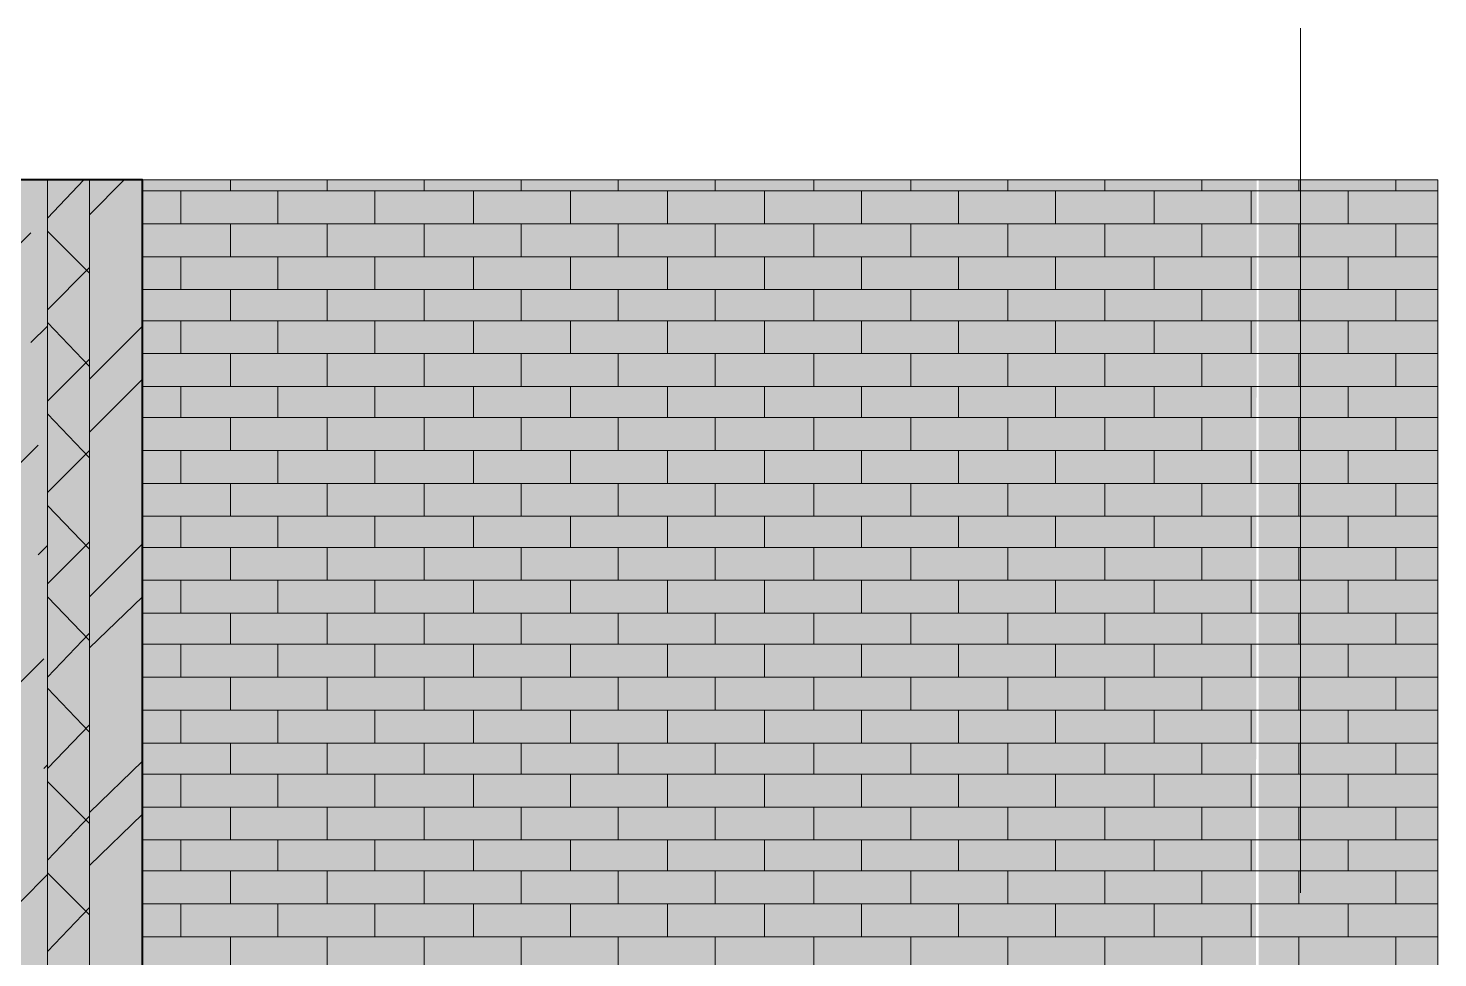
# Model space of a CAD drawing. Header units: millimetres. Extents: x -6983 to 114033, y -5968 to 36007.
# Drawn here: x 86035 to 89297, y 10304 to 12457 of the extents above; entities that cross this region are included whole.
import ezdxf

# ---------------------------------------------------------------- set-up
doc = ezdxf.new("R2010")
doc.units = ezdxf.units.MM
doc.layers.add('PDF _Геометрия', color=7, linetype='Continuous')
doc.layers.add('PDF _Сплошная заливка', color=7, linetype='Continuous', true_color=0xffffff)

msp = doc.modelspace()

# ---------------------------------------------------------------- hatches: boundary and pattern name
at = {"layer": 'PDF _Сплошная заливка', "transparency": 33554559}
h = msp.add_hatch(color=256, dxfattribs=at)
h.paths.add_polyline_path([(85880.3, 9002.4), (86079.3, 9002.4), (86079.3, 12105.4), (85880.3, 12105.4)])
h.paths.add_polyline_path([(86079.3, 7503.8), (85880.3, 7503.8), (85880.3, 6534.3), (86079.3, 6534.3)])
h = msp.add_hatch(color=256, dxfattribs=at)
h.paths.add_polyline_path([(86079.3, 9002.4), (86176.6, 9002.4), (86176.6, 12105.4), (86079.3, 12105.4)])
h.paths.add_polyline_path([(86176.6, 7503.8), (86079.3, 7503.8), (86079.3, 6631.7), (86176.6, 6631.7)])
h = msp.add_hatch(color=256, dxfattribs=at)
h.paths.add_polyline_path([(86176.6, 9002.4), (86299.4, 9002.4), (86299.4, 12105.4), (86176.6, 12105.4)])
h.paths.add_polyline_path([(86299.4, 7503.8), (86176.6, 7503.8), (86176.6, 6631.7), (86299.4, 6631.7)])
for points in [[(88873.2, 7436), (88877.5, 12105.4), (86299.4, 12105.4), (86299.4, 6873), (88864.8, 6877.2), (88869, 7182), (88856.3, 7194.7), (88847.8, 7194.7), (88847.8, 7203.2), (88843.6, 7207.4), (88839.4, 7207.4), (88839.4, 7215.9), (88835.1, 7220.1), (88830.9, 7220.1), (88830.9, 7228.6), (88826.7, 7232.8), (88822.4, 7232.8), (88822.4, 7249.8), (88818.2, 7249.8), (88818.2, 7262.5), (88814, 7262.5), (88814, 7275.2), (88809.7, 7275.2), (88809.7, 7287.9), (88805.5, 7292.1), (88809.7, 7342.9), (88818.2, 7368.3), (88822.4, 7372.5), (88835.1, 7397.9)], [(89080.7, 7182), (89080.7, 6873), (89296.6, 6873), (89296.6, 12105.4), (88881.7, 12105.4), (88881.7, 7440.3), (88924, 7461.4), (88936.7, 7465.7), (89004.5, 7465.7), (89029.9, 7461.4), (89042.6, 7457.2), (89076.4, 7440.3), (89110.3, 7406.4), (89110.3, 7397.9), (89114.5, 7397.9), (89123, 7389.5), (89123, 7381), (89127.2, 7381), (89127.2, 7372.5), (89131.5, 7372.5), (89131.5, 7359.8), (89135.7, 7359.8), (89135.7, 7347.1), (89139.9, 7347.1), (89135.7, 7266.7), (89131.5, 7254), (89114.5, 7220.1), (89110.3, 7215.9), (89106.1, 7207.4)]]:
    msp.add_hatch(color=256, dxfattribs=at).paths.add_polyline_path(points)

# ---------------------------------------------------------------- linework, layer by layer
at = {"layer": 'PDF _Геометрия', "lineweight": 20}
msp.add_lwpolyline([(88979.1, 10454.4), (88979.1, 12456.7)], dxfattribs=at)
at = {"layer": 'PDF _Геометрия', "lineweight": 40}
msp.add_lwpolyline([(85880.3, 10903.1), (85880.3, 9002.4), (86299.4, 9002.4), (86299.4, 12105.4), (85880.3, 12105.4), (85880.3, 11445)], dxfattribs=at)
at = {"layer": 'PDF _Геометрия', "lineweight": 9}
for points in [[(86079.3, 12016.5), (86163.9, 12105.4)], [(86079.3, 12105.4), (86079.3, 9002.4)], [(86176.6, 12101.1), (86176.6, 12105.4), (86176.6, 9002.4)], [(86176.6, 12024.9), (86257.1, 12105.4)], [(86502.6, 12080), (86502.6, 12105.4)], [(86727, 12080), (86727, 12105.4)], [(86951.3, 12080), (86951.3, 12105.4)], [(87175.7, 12080), (87175.7, 12105.4)], [(87400.1, 12080), (87400.1, 12105.4)], [(87624.4, 12080), (87624.4, 12105.4)], [(87853, 12080), (87853, 12105.4)], [(88077.4, 12080), (88077.4, 12105.4)], [(88301.7, 12080), (88301.7, 12105.4)], [(88526.1, 12080), (88526.1, 12105.4)], [(88750.5, 12080), (88750.5, 12105.4)], [(88974.8, 12080), (88974.8, 12105.4)], [(89199.2, 12080), (89199.2, 12105.4)], [(86299.4, 12080), (88877.5, 12080), (89296.6, 12080)], [(86388.3, 12003.8), (86388.3, 12080)], [(86612.7, 12003.8), (86612.7, 12080)], [(86837, 12003.8), (86837, 12080)], [(87065.6, 12003.8), (87065.6, 12080)], [(87290, 12003.8), (87290, 12080)], [(87514.3, 12003.8), (87514.3, 12080)], [(87738.7, 12003.8), (87738.7, 12080)], [(87963.1, 12003.8), (87963.1, 12080)], [(88187.4, 12003.8), (88187.4, 12080)], [(88411.8, 12003.8), (88411.8, 12080)], [(88640.4, 12003.8), (88640.4, 12080)], [(88864.8, 12003.8), (88864.8, 12080)], [(89089.1, 12003.8), (89089.1, 12080)], [(86299.4, 12003.8), (88877.5, 12003.8), (89296.6, 12003.8)], [(86502.6, 11927.6), (86502.6, 12003.8)], [(86727, 11927.6), (86727, 12003.8)], [(86951.3, 11927.6), (86951.3, 12003.8)], [(87175.7, 11927.6), (87175.7, 12003.8)], [(87400.1, 11927.6), (87400.1, 12003.8)], [(87624.4, 11927.6), (87624.4, 12003.8)], [(87853, 11927.6), (87853, 12003.8)], [(88077.4, 11927.6), (88077.4, 12003.8)], [(88301.7, 11927.6), (88301.7, 12003.8)], [(88526.1, 11927.6), (88526.1, 12003.8)], [(88750.5, 11927.6), (88750.5, 12003.8)], [(88974.8, 11927.6), (88974.8, 12003.8)], [(89199.2, 11927.6), (89199.2, 12003.8)], [(85914.2, 11855.6), (86041.2, 11982.6)], [(86176.6, 11889.5), (86079.3, 11986.8)], [(86299.4, 11927.6), (88877.5, 11927.6), (89296.6, 11927.6)], [(86388.3, 11851.4), (86388.3, 11927.6)], [(86612.7, 11851.4), (86612.7, 11927.6)], [(86837, 11851.4), (86837, 11927.6)], [(87065.6, 11851.4), (87065.6, 11927.6)], [(87290, 11851.4), (87290, 11927.6)], [(87514.3, 11851.4), (87514.3, 11927.6)], [(87738.7, 11851.4), (87738.7, 11927.6)], [(87963.1, 11851.4), (87963.1, 11927.6)], [(88187.4, 11851.4), (88187.4, 11927.6)], [(88411.8, 11851.4), (88411.8, 11927.6)], [(88640.4, 11851.4), (88640.4, 11927.6)], [(88864.8, 11851.4), (88864.8, 11927.6)], [(89089.1, 11851.4), (89089.1, 11927.6)], [(86079.3, 11804.8), (86176.6, 11902.2)], [(86299.4, 11851.4), (88877.5, 11851.4), (89296.6, 11851.4)], [(86502.6, 11779.4), (86502.6, 11851.4)], [(86727, 11779.4), (86727, 11851.4)], [(86951.3, 11779.4), (86951.3, 11851.4)], [(87175.7, 11779.4), (87175.7, 11851.4)], [(87400.1, 11779.4), (87400.1, 11851.4)], [(87624.4, 11779.4), (87624.4, 11851.4)], [(87853, 11779.4), (87853, 11851.4)], [(88077.4, 11779.4), (88077.4, 11851.4)], [(88301.7, 11779.4), (88301.7, 11851.4)], [(88526.1, 11779.4), (88526.1, 11851.4)], [(88750.5, 11779.4), (88750.5, 11851.4)], [(88974.8, 11779.4), (88974.8, 11851.4)], [(89199.2, 11779.4), (89199.2, 11851.4)], [(86176.6, 11673.6), (86079.3, 11775.2)], [(86299.4, 11779.4), (88877.5, 11779.4), (89296.6, 11779.4)], [(86388.3, 11703.2), (86388.3, 11779.4)], [(86612.7, 11703.2), (86612.7, 11779.4)], [(86837, 11703.2), (86837, 11779.4)], [(87065.6, 11703.2), (87065.6, 11779.4)], [(87290, 11703.2), (87290, 11779.4)], [(87514.3, 11703.2), (87514.3, 11779.4)], [(87738.7, 11703.2), (87738.7, 11779.4)], [(87963.1, 11703.2), (87963.1, 11779.4)], [(88187.4, 11703.2), (88187.4, 11779.4)], [(88411.8, 11703.2), (88411.8, 11779.4)], [(88640.4, 11703.2), (88640.4, 11779.4)], [(88864.8, 11703.2), (88864.8, 11779.4)], [(89089.1, 11703.2), (89089.1, 11779.4)], [(86041.2, 11728.6), (86079.3, 11766.7)], [(86176.6, 11643.9), (86299.4, 11766.7)], [(86079.3, 11593.1), (86176.6, 11690.5)], [(86299.4, 11703.2), (88877.5, 11703.2), (89296.6, 11703.2)], [(86502.6, 11627), (86502.6, 11703.2)], [(86727, 11627), (86727, 11703.2)], [(86951.3, 11627), (86951.3, 11703.2)], [(87175.7, 11627), (87175.7, 11703.2)], [(87400.1, 11627), (87400.1, 11703.2)], [(87624.4, 11627), (87624.4, 11703.2)], [(87853, 11627), (87853, 11703.2)], [(88077.4, 11627), (88077.4, 11703.2)], [(88301.7, 11627), (88301.7, 11703.2)], [(88526.1, 11627), (88526.1, 11703.2)], [(88750.5, 11627), (88750.5, 11703.2)], [(88974.8, 11627), (88974.8, 11703.2)], [(89199.2, 11627), (89199.2, 11703.2)], [(86176.6, 11521.2), (86299.4, 11643.9)], [(86299.4, 11627), (88877.5, 11627), (89296.6, 11627)], [(86388.3, 11555), (86388.3, 11627)], [(86612.7, 11555), (86612.7, 11627)], [(86837, 11555), (86837, 11627)], [(87065.6, 11555), (87065.6, 11627)], [(87290, 11555), (87290, 11627)], [(87514.3, 11555), (87514.3, 11627)], [(87738.7, 11555), (87738.7, 11627)], [(87963.1, 11555), (87963.1, 11627)], [(88187.4, 11555), (88187.4, 11627)], [(88411.8, 11555), (88411.8, 11627)], [(88640.4, 11555), (88640.4, 11627)], [(88864.8, 11555), (88864.8, 11627)], [(89089.1, 11555), (89089.1, 11627)], [(86176.6, 11461.9), (86079.3, 11563.5)], [(86299.4, 11555), (88877.5, 11555), (89296.6, 11555)], [(86502.6, 11478.8), (86502.6, 11555)], [(86727, 11478.8), (86727, 11555)], [(86951.3, 11478.8), (86951.3, 11555)], [(87175.7, 11478.8), (87175.7, 11555)], [(87400.1, 11478.8), (87400.1, 11555)], [(87624.4, 11478.8), (87624.4, 11555)], [(87853, 11478.8), (87853, 11555)], [(88077.4, 11478.8), (88077.4, 11555)], [(88301.7, 11478.8), (88301.7, 11555)], [(88526.1, 11478.8), (88526.1, 11555)], [(88750.5, 11478.8), (88750.5, 11555)], [(88974.8, 11478.8), (88974.8, 11555)], [(89199.2, 11478.8), (89199.2, 11555)], [(85931.1, 11364.5), (86058.1, 11491.5)], [(86079.3, 11381.5), (86176.6, 11478.8)], [(86299.4, 11478.8), (88877.5, 11478.8), (89296.6, 11478.8)], [(86388.3, 11402.6), (86388.3, 11478.8)], [(86612.7, 11402.6), (86612.7, 11478.8)], [(86837, 11402.6), (86837, 11478.8)], [(87065.6, 11402.6), (87065.6, 11478.8)], [(87290, 11402.6), (87290, 11478.8)], [(87514.3, 11402.6), (87514.3, 11478.8)], [(87738.7, 11402.6), (87738.7, 11478.8)], [(87963.1, 11402.6), (87963.1, 11478.8)], [(88187.4, 11402.6), (88187.4, 11478.8)], [(88411.8, 11402.6), (88411.8, 11478.8)], [(88640.4, 11402.6), (88640.4, 11478.8)], [(88864.8, 11402.6), (88864.8, 11478.8)], [(89089.1, 11402.6), (89089.1, 11478.8)], [(86299.4, 11402.6), (88877.5, 11402.6), (89296.6, 11402.6)], [(86502.6, 11326.4), (86502.6, 11402.6)], [(86727, 11326.4), (86727, 11402.6)], [(86951.3, 11326.4), (86951.3, 11402.6)], [(87175.7, 11326.4), (87175.7, 11402.6)], [(87400.1, 11326.4), (87400.1, 11402.6)], [(87624.4, 11326.4), (87624.4, 11402.6)], [(87853, 11326.4), (87853, 11402.6)], [(88077.4, 11326.4), (88077.4, 11402.6)], [(88301.7, 11326.4), (88301.7, 11402.6)], [(88526.1, 11326.4), (88526.1, 11402.6)], [(88750.5, 11326.4), (88750.5, 11402.6)], [(88974.8, 11326.4), (88974.8, 11402.6)], [(89199.2, 11326.4), (89199.2, 11402.6)], [(86176.6, 11250.2), (86079.3, 11351.8)], [(86299.4, 11326.4), (88877.5, 11326.4), (89296.6, 11326.4)], [(86388.3, 11254.5), (86388.3, 11326.4)], [(86612.7, 11254.5), (86612.7, 11326.4)], [(86837, 11254.5), (86837, 11326.4)], [(87065.6, 11254.5), (87065.6, 11326.4)], [(87290, 11254.5), (87290, 11326.4)], [(87514.3, 11254.5), (87514.3, 11326.4)], [(87738.7, 11254.5), (87738.7, 11326.4)], [(87963.1, 11254.5), (87963.1, 11326.4)], [(88187.4, 11254.5), (88187.4, 11326.4)], [(88411.8, 11254.5), (88411.8, 11326.4)], [(88640.4, 11254.5), (88640.4, 11326.4)], [(88864.8, 11254.5), (88864.8, 11326.4)], [(89089.1, 11254.5), (89089.1, 11326.4)], [(86058.1, 11237.5), (86079.3, 11258.7)], [(86079.3, 11169.8), (86176.6, 11267.2)], [(86176.6, 11140.2), (86299.4, 11262.9)], [(86299.4, 11254.5), (88877.5, 11254.5), (89296.6, 11254.5)], [(86502.6, 11178.3), (86502.6, 11254.5)], [(86727, 11178.3), (86727, 11254.5)], [(86951.3, 11178.3), (86951.3, 11254.5)], [(87175.7, 11178.3), (87175.7, 11254.5)], [(87400.1, 11178.3), (87400.1, 11254.5)], [(87624.4, 11178.3), (87624.4, 11254.5)], [(87853, 11178.3), (87853, 11254.5)], [(88077.4, 11178.3), (88077.4, 11254.5)], [(88301.7, 11178.3), (88301.7, 11254.5)], [(88526.1, 11178.3), (88526.1, 11254.5)], [(88750.5, 11178.3), (88750.5, 11254.5)], [(88974.8, 11178.3), (88974.8, 11254.5)], [(89199.2, 11178.3), (89199.2, 11254.5)], [(86299.4, 11178.3), (88877.5, 11178.3), (89296.6, 11178.3)], [(86388.3, 11102.1), (86388.3, 11178.3)], [(86612.7, 11102.1), (86612.7, 11178.3)], [(86837, 11102.1), (86837, 11178.3)], [(87065.6, 11102.1), (87065.6, 11178.3)], [(87290, 11102.1), (87290, 11178.3)], [(87514.3, 11102.1), (87514.3, 11178.3)], [(87738.7, 11102.1), (87738.7, 11178.3)], [(87963.1, 11102.1), (87963.1, 11178.3)], [(88187.4, 11102.1), (88187.4, 11178.3)], [(88411.8, 11102.1), (88411.8, 11178.3)], [(88640.4, 11102.1), (88640.4, 11178.3)], [(88864.8, 11102.1), (88864.8, 11178.3)], [(89089.1, 11102.1), (89089.1, 11178.3)], [(86176.6, 11038.6), (86079.3, 11140.2)], [(86176.6, 11021.6), (86299.4, 11140.2)], [(86299.4, 11102.1), (88877.5, 11102.1), (89296.6, 11102.1)], [(86502.6, 11030.1), (86502.6, 11102.1)], [(86727, 11030.1), (86727, 11102.1)], [(86951.3, 11030.1), (86951.3, 11102.1)], [(87175.7, 11030.1), (87175.7, 11102.1)], [(87400.1, 11030.1), (87400.1, 11102.1)], [(87624.4, 11030.1), (87624.4, 11102.1)], [(87853, 11030.1), (87853, 11102.1)], [(88077.4, 11030.1), (88077.4, 11102.1)], [(88301.7, 11030.1), (88301.7, 11102.1)], [(88526.1, 11030.1), (88526.1, 11102.1)], [(88750.5, 11030.1), (88750.5, 11102.1)], [(88974.8, 11030.1), (88974.8, 11102.1)], [(89199.2, 11030.1), (89199.2, 11102.1)], [(86079.3, 10953.9), (86176.6, 11055.5)], [(86299.4, 11030.1), (88877.5, 11030.1), (89296.6, 11030.1)], [(86388.3, 10953.9), (86388.3, 11030.1)], [(86612.7, 10953.9), (86612.7, 11030.1)], [(86837, 10953.9), (86837, 11030.1)], [(87065.6, 10953.9), (87065.6, 11030.1)], [(87290, 10953.9), (87290, 11030.1)], [(87514.3, 10953.9), (87514.3, 11030.1)], [(87738.7, 10953.9), (87738.7, 11030.1)], [(87963.1, 10953.9), (87963.1, 11030.1)], [(88187.4, 10953.9), (88187.4, 11030.1)], [(88411.8, 10953.9), (88411.8, 11030.1)], [(88640.4, 10953.9), (88640.4, 11030.1)], [(88864.8, 10953.9), (88864.8, 11030.1)], [(89089.1, 10953.9), (89089.1, 11030.1)], [(85943.8, 10869.2), (86070.8, 10996.2)], [(86176.6, 10826.9), (86079.3, 10928.5)], [(86299.4, 10953.9), (88877.5, 10953.9), (89296.6, 10953.9)], [(86502.6, 10877.7), (86502.6, 10953.9)], [(86727, 10877.7), (86727, 10953.9)], [(86951.3, 10877.7), (86951.3, 10953.9)], [(87175.7, 10877.7), (87175.7, 10953.9)], [(87400.1, 10877.7), (87400.1, 10953.9)], [(87624.4, 10877.7), (87624.4, 10953.9)], [(87853, 10877.7), (87853, 10953.9)], [(88077.4, 10877.7), (88077.4, 10953.9)], [(88301.7, 10877.7), (88301.7, 10953.9)], [(88526.1, 10877.7), (88526.1, 10953.9)], [(88750.5, 10877.7), (88750.5, 10953.9)], [(88974.8, 10877.7), (88974.8, 10953.9)], [(89199.2, 10877.7), (89199.2, 10953.9)], [(86299.4, 10877.7), (88877.5, 10877.7), (89296.6, 10877.7)], [(86388.3, 10801.5), (86388.3, 10877.7)], [(86612.7, 10801.5), (86612.7, 10877.7)], [(86837, 10801.5), (86837, 10877.7)], [(87065.6, 10801.5), (87065.6, 10877.7)], [(87290, 10801.5), (87290, 10877.7)], [(87514.3, 10801.5), (87514.3, 10877.7)], [(87738.7, 10801.5), (87738.7, 10877.7)], [(87963.1, 10801.5), (87963.1, 10877.7)], [(88187.4, 10801.5), (88187.4, 10877.7)], [(88411.8, 10801.5), (88411.8, 10877.7)], [(88640.4, 10801.5), (88640.4, 10877.7)], [(88864.8, 10801.5), (88864.8, 10877.7)], [(89089.1, 10801.5), (89089.1, 10877.7)], [(86079.3, 10742.2), (86176.6, 10843.8)], [(86299.4, 10801.5), (88877.5, 10801.5), (89296.6, 10801.5)], [(86502.6, 10729.5), (86502.6, 10801.5)], [(86727, 10729.5), (86727, 10801.5)], [(86951.3, 10729.5), (86951.3, 10801.5)], [(87175.7, 10729.5), (87175.7, 10801.5)], [(87400.1, 10729.5), (87400.1, 10801.5)], [(87624.4, 10729.5), (87624.4, 10801.5)], [(87853, 10729.5), (87853, 10801.5)], [(88077.4, 10729.5), (88077.4, 10801.5)], [(88301.7, 10729.5), (88301.7, 10801.5)], [(88526.1, 10729.5), (88526.1, 10801.5)], [(88750.5, 10729.5), (88750.5, 10801.5)], [(88974.8, 10729.5), (88974.8, 10801.5)], [(89199.2, 10729.5), (89199.2, 10801.5)], [(86070.8, 10742.2), (86079.3, 10750.7)], [(86176.6, 10640.6), (86299.4, 10759.2)], [(86176.6, 10615.2), (86079.3, 10712.6)], [(86299.4, 10729.5), (88877.5, 10729.5), (89296.6, 10729.5)], [(86388.3, 10653.3), (86388.3, 10729.5)], [(86612.7, 10653.3), (86612.7, 10729.5)], [(86837, 10653.3), (86837, 10729.5)], [(87065.6, 10653.3), (87065.6, 10729.5)], [(87290, 10653.3), (87290, 10729.5)], [(87514.3, 10653.3), (87514.3, 10729.5)], [(87738.7, 10653.3), (87738.7, 10729.5)], [(87963.1, 10653.3), (87963.1, 10729.5)], [(88187.4, 10653.3), (88187.4, 10729.5)], [(88411.8, 10653.3), (88411.8, 10729.5)], [(88640.4, 10653.3), (88640.4, 10729.5)], [(88864.8, 10653.3), (88864.8, 10729.5)], [(89089.1, 10653.3), (89089.1, 10729.5)], [(86176.6, 10517.9), (86299.4, 10636.4)], [(86299.4, 10653.3), (88877.5, 10653.3), (89296.6, 10653.3)], [(86502.6, 10577.1), (86502.6, 10653.3)], [(86727, 10577.1), (86727, 10653.3)], [(86951.3, 10577.1), (86951.3, 10653.3)], [(87175.7, 10577.1), (87175.7, 10653.3)], [(87400.1, 10577.1), (87400.1, 10653.3)], [(87624.4, 10577.1), (87624.4, 10653.3)], [(87853, 10577.1), (87853, 10653.3)], [(88077.4, 10577.1), (88077.4, 10653.3)], [(88301.7, 10577.1), (88301.7, 10653.3)], [(88526.1, 10577.1), (88526.1, 10653.3)], [(88750.5, 10577.1), (88750.5, 10653.3)], [(88974.8, 10577.1), (88974.8, 10653.3)], [(89199.2, 10577.1), (89199.2, 10653.3)], [(86079.3, 10530.6), (86176.6, 10632.2)], [(86299.4, 10577.1), (88877.5, 10577.1), (89296.6, 10577.1)], [(86388.3, 10505.2), (86388.3, 10577.1)], [(86612.7, 10505.2), (86612.7, 10577.1)], [(86837, 10505.2), (86837, 10577.1)], [(87065.6, 10505.2), (87065.6, 10577.1)], [(87290, 10505.2), (87290, 10577.1)], [(87514.3, 10505.2), (87514.3, 10577.1)], [(87738.7, 10505.2), (87738.7, 10577.1)], [(87963.1, 10505.2), (87963.1, 10577.1)], [(88187.4, 10505.2), (88187.4, 10577.1)], [(88411.8, 10505.2), (88411.8, 10577.1)], [(88640.4, 10505.2), (88640.4, 10577.1)], [(88864.8, 10505.2), (88864.8, 10577.1)], [(89089.1, 10505.2), (89089.1, 10577.1)], [(86299.4, 10505.2), (88877.5, 10505.2), (89296.6, 10505.2)], [(86502.6, 10429), (86502.6, 10505.2)], [(86727, 10429), (86727, 10505.2)], [(86951.3, 10429), (86951.3, 10505.2)], [(87175.7, 10429), (87175.7, 10505.2)], [(87400.1, 10429), (87400.1, 10505.2)], [(87624.4, 10429), (87624.4, 10505.2)], [(87853, 10429), (87853, 10505.2)], [(88077.4, 10429), (88077.4, 10505.2)], [(88301.7, 10429), (88301.7, 10505.2)], [(88526.1, 10429), (88526.1, 10505.2)], [(88750.5, 10429), (88750.5, 10505.2)], [(88974.8, 10429), (88974.8, 10505.2)], [(89199.2, 10429), (89199.2, 10505.2)], [(85956.5, 10373.9), (86079.3, 10496.7)], [(86176.6, 10403.6), (86079.3, 10500.9)], [(86079.3, 10318.9), (86176.6, 10420.5)], [(86299.4, 10429), (88877.5, 10429), (89296.6, 10429)], [(86388.3, 10352.8), (86388.3, 10429)], [(86612.7, 10352.8), (86612.7, 10429)], [(86837, 10352.8), (86837, 10429)], [(87065.6, 10352.8), (87065.6, 10429)], [(87290, 10352.8), (87290, 10429)], [(87514.3, 10352.8), (87514.3, 10429)], [(87738.7, 10352.8), (87738.7, 10429)], [(87963.1, 10352.8), (87963.1, 10429)], [(88187.4, 10352.8), (88187.4, 10429)], [(88411.8, 10352.8), (88411.8, 10429)], [(88640.4, 10352.8), (88640.4, 10429)], [(88864.8, 10352.8), (88864.8, 10429)], [(89089.1, 10352.8), (89089.1, 10429)], [(86299.4, 10352.8), (88877.5, 10352.8), (89296.6, 10352.8)], [(86502.6, 10276.6), (86502.6, 10352.8)], [(86727, 10276.6), (86727, 10352.8)], [(86951.3, 10276.6), (86951.3, 10352.8)], [(87175.7, 10276.6), (87175.7, 10352.8)], [(87400.1, 10276.6), (87400.1, 10352.8)], [(87624.4, 10276.6), (87624.4, 10352.8)], [(87853, 10276.6), (87853, 10352.8)], [(88077.4, 10276.6), (88077.4, 10352.8)], [(88301.7, 10276.6), (88301.7, 10352.8)], [(88526.1, 10276.6), (88526.1, 10352.8)], [(88750.5, 10276.6), (88750.5, 10352.8)], [(88974.8, 10276.6), (88974.8, 10352.8)], [(89199.2, 10276.6), (89199.2, 10352.8)]]:
    msp.add_lwpolyline(points, dxfattribs=at)
at = {"layer": 'PDF _Геометрия', "lineweight": 18}
msp.add_lwpolyline([(86299.4, 12105.4), (88877.5, 12105.4), (89296.6, 12105.4), (89296.6, 6873), (89080.7, 6873)], dxfattribs=at)

doc.saveas('drawing.dxf')
